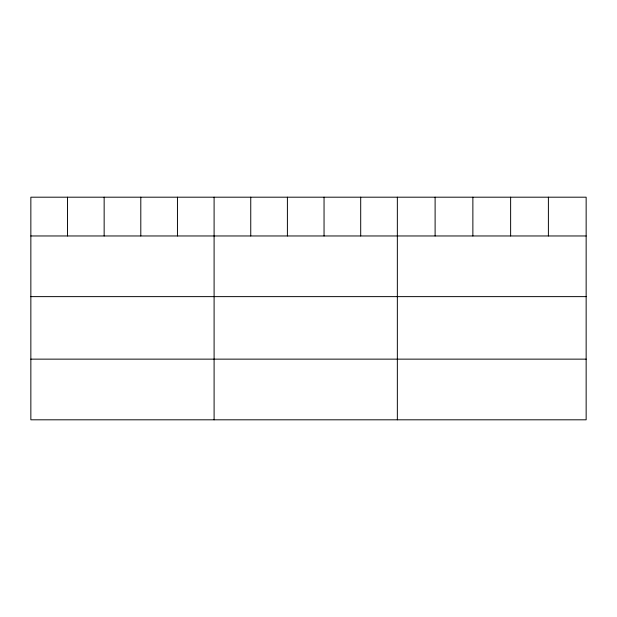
<?xml version="1.0" encoding="UTF-8"?>
<svg xmlns="http://www.w3.org/2000/svg" width="617" height="617" viewBox="0 0 617 617"><rect width="100%" height="100%" fill="white"/><g stroke="black" fill="none" stroke-linecap="round" stroke-linejoin="round"><path stroke-width="0.93" d="M586.15 235.964L586.15 419.807L30.85 419.807L30.85 197.193L586.15 197.193L586.15 235.964L30.85 235.964M30.85 296.63L586.15 296.63M30.85 359.14L586.15 359.14M548.39 197.193L548.39 235.964M510.629 197.193L510.629 235.964M472.869 197.193L472.869 235.964M435.108 197.193L435.108 235.964M397.348 197.193L397.348 419.807M360.698 197.193L360.698 235.964M324.048 197.193L324.048 235.964M287.399 197.193L287.399 235.964M250.749 197.193L250.749 235.964M214.099 197.193L214.099 419.807M177.449 197.193L177.449 235.964M140.799 197.193L140.799 235.964M104.15 197.193L104.15 235.964M67.5 197.193L67.5 235.964"/></g></svg>
